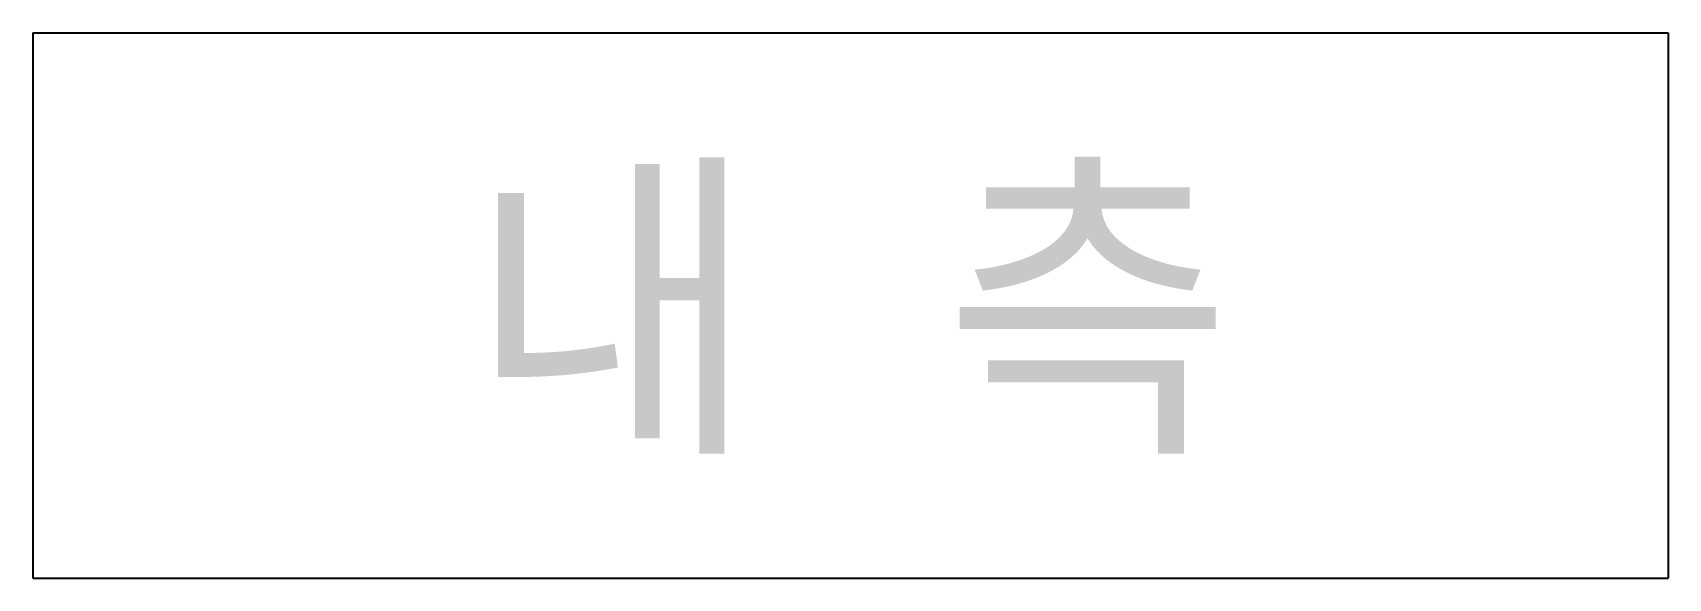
# Model space of a CAD drawing. Extents: x -600 to 600, y -200 to 200.
import ezdxf
from ezdxf.enums import TextEntityAlignment as Align

# ---------------------------------------------------------------- set-up
doc = ezdxf.new("R2010")
doc.units = 0
doc.header["$MEASUREMENT"] = 0
doc.layers.get('0').update_dxf_attribs({"linetype": 'CONTINUOUS'})
doc.styles.add('GHS', font='romans', dxfattribs={"bigfont": 'ghs'})

msp = doc.modelspace()

# ---------------------------------------------------------------- linework, layer by layer
at = {"color": 3}
for p, q in [((-600, 200), (600, 200)), ((-600, 200), (-600, -200)), ((600, 200), (600, -200)), ((-600, -200), (600, -200))]:
    msp.add_line(p, q, dxfattribs=at)

# ---------------------------------------------------------------- texts
at = {"style": 'GHS'}
msp.add_text('내 측', height=200, dxfattribs=at).set_placement((0, 0), align=Align.MIDDLE)

doc.saveas('drawing.dxf')
